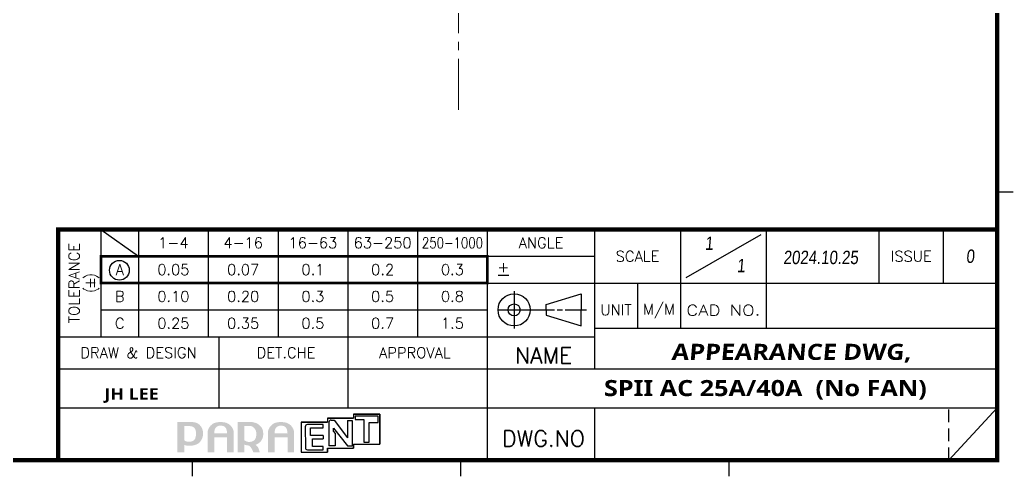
# Model space of a CAD drawing. Header units: millimetres. Extents: x 509 to 2449, y -194 to 649.
# Drawn here: x 2251.2 to 2436.3, y 262.5 to 347.6 of the extents above; entities that cross this region are included whole.
import ezdxf
from ezdxf.enums import TextEntityAlignment as Align

# ---------------------------------------------------------------- set-up
doc = ezdxf.new("R2010")
doc.units = ezdxf.units.MM
for name, pattern in [('CENTER', [17.8, 10.75, -2.35, 2.35, -2.35]), ('CENTER2', [28.575, 19.05, -3.175, 3.175, -3.175]), ('HIDDEN', [3.525, 2.35, -1.175])]:
    doc.linetypes.add(name, pattern=pattern)
doc.layers.get('0').update_dxf_attribs({"linetype": 'CONTINUOUS'})
doc.layers.add('3', color=112, linetype='CENTER', lineweight=15)
doc.styles.add('N', font='malgunbd.ttf')
doc.styles.add('OMI-1', font='arial.ttf', dxfattribs={"oblique": 1, "height": 3})
doc.styles.add('SIM', font='simplex')

# ---------------------------------------------------------------- blocks, each defined once
blk = doc.blocks.new('L1')
at = {"const_width": 0.3}
blk.add_lwpolyline([(0, 10), (0, 5), (72, 5), (72, 10), (0, 10)], dxfattribs=at)
blk.add_circle((3.44, 7.38), 1.84)

msp = doc.modelspace()

# ---------------------------------------------------------------- hatches: boundary and pattern name
h = msp.add_hatch(color=256)
edge = h.paths.add_edge_path()
edge.add_spline(control_points=[(2283.7, 269.32), (2283.49, 269.09), (2283.17, 268.93), (2282.69, 268.93), (2282.58, 268.93), (2282.41, 268.94), (2282.21, 268.99), (2282, 269.03), (2281.89, 269.14), (2281.84, 269.19), (2281.84, 269.27), (2281.84, 271.72), (2281.84, 271.86), (2281.98, 271.86), (2282.75, 271.86), (2282.75, 271.86), (2283.19, 271.86), (2283.48, 271.74), (2283.7, 271.5), (2283.92, 271.25), (2283.99, 270.82), (2283.99, 270.45), (2283.99, 270.08), (2283.91, 269.57), (2283.7, 269.32)], knot_values=[0, 0, 0, 0, 1, 1, 1, 2, 2, 2, 3, 3, 3, 4, 4, 4, 5, 5, 5, 6, 6, 6, 7, 7, 7, 8, 8, 8, 8], degree=3, periodic=0)
edge = h.paths.add_edge_path(flags=16)
edge.add_spline(control_points=[(2282.79, 272.63), (2282.79, 272.63), (2280.71, 272.63), (2280.71, 272.63), (2280.71, 272.63), (2280.51, 272.63), (2280.51, 272.63), (2280.51, 272.63), (2280.51, 266.97), (2280.51, 266.97), (2280.51, 266.97), (2281.84, 266.97), (2281.84, 266.97), (2281.84, 266.97), (2281.84, 268.15), (2281.84, 268.34), (2281.97, 268.29), (2282.14, 268.2), (2282.75, 268.19), (2283.38, 268.17), (2284.31, 268.38), (2284.71, 268.87), (2285.11, 269.36), (2285.31, 269.89), (2285.31, 270.45), (2285.31, 271.11), (2285.09, 271.67), (2284.64, 272.11), (2284.2, 272.56), (2283.57, 272.63), (2282.79, 272.63)], knot_values=[0, 0, 0, 0, 1, 1, 1, 2, 2, 2, 3, 3, 3, 4, 4, 4, 5, 5, 5, 6, 6, 6, 7, 7, 7, 8, 8, 8, 9, 9, 9, 10, 10, 10, 10], degree=3, periodic=0)
h = msp.add_hatch(color=256)
edge = h.paths.add_edge_path()
edge.add_spline(control_points=[(2289.79, 270.48), (2289.64, 270.48), (2287.39, 270.48), (2287.37, 270.48), (2287.37, 270.48), (2287.37, 270.51), (2287.37, 270.51), (2287.37, 270.82), (2287.46, 271.35), (2287.65, 271.57), (2287.83, 271.77), (2288.15, 271.95), (2288.56, 271.95), (2288.97, 271.95), (2289.26, 271.82), (2289.47, 271.61), (2289.67, 271.41), (2289.79, 270.82), (2289.79, 270.51), (2289.79, 270.51), (2289.79, 270.49), (2289.79, 270.48)], knot_values=[0, 0, 0, 0, 1, 1, 1, 2, 2, 2, 3, 3, 3, 4, 4, 4, 5, 5, 5, 6, 6, 6, 7, 7, 7, 7], degree=3, periodic=0)
edge = h.paths.add_edge_path(flags=16)
edge.add_spline(control_points=[(2288.56, 272.62), (2287.66, 272.62), (2287.09, 272.39), (2286.71, 271.94), (2286.33, 271.5), (2286.14, 271.12), (2286.14, 270.59), (2286.14, 270.59), (2286.14, 266.97), (2286.14, 266.97), (2286.14, 266.97), (2287.37, 266.97), (2287.37, 266.97), (2287.37, 266.97), (2287.37, 268.67), (2287.37, 269.77), (2287.39, 269.77), (2289.64, 269.77), (2289.79, 269.77), (2289.79, 269.62), (2289.79, 266.97), (2289.79, 266.97), (2289.79, 266.97), (2291.02, 266.97), (2291.02, 266.97), (2291.02, 266.97), (2291.02, 270.59), (2291.02, 270.59), (2291.02, 271.12), (2290.83, 271.5), (2290.45, 271.94), (2290.07, 272.39), (2289.46, 272.62), (2288.56, 272.62)], knot_values=[0, 0, 0, 0, 1, 1, 1, 2, 2, 2, 3, 3, 3, 4, 4, 4, 5, 5, 5, 6, 6, 6, 7, 7, 7, 8, 8, 8, 9, 9, 9, 10, 10, 10, 11, 11, 11, 11], degree=3, periodic=0)
h = msp.add_hatch(color=256)
edge = h.paths.add_edge_path()
edge.add_spline(control_points=[(2294.89, 269.27), (2294.63, 269.03), (2294.32, 268.91), (2293.88, 268.91), (2293.76, 268.91), (2293.6, 268.93), (2293.45, 268.98), (2293.32, 269.03), (2293.05, 269.17), (2293.01, 269.21), (2293.01, 269.29), (2293.01, 271.76), (2293.01, 271.9), (2293.15, 271.9), (2294, 271.9), (2294, 271.9), (2294.39, 271.9), (2294.62, 271.7), (2294.87, 271.45), (2295.11, 271.19), (2295.24, 270.78), (2295.24, 270.43), (2295.24, 270.05), (2295.15, 269.51), (2294.89, 269.27)], knot_values=[0, 0, 0, 0, 1, 1, 1, 2, 2, 2, 3, 3, 3, 4, 4, 4, 5, 5, 5, 6, 6, 6, 7, 7, 7, 8, 8, 8, 8], degree=3, periodic=0)
edge = h.paths.add_edge_path(flags=16)
edge.add_spline(control_points=[(2294.04, 272.63), (2294.04, 272.63), (2291.96, 272.63), (2291.96, 272.63), (2291.96, 272.63), (2291.76, 272.63), (2291.76, 272.63), (2291.76, 272.63), (2291.76, 266.97), (2291.76, 266.97), (2291.76, 266.97), (2293.01, 266.97), (2293.01, 266.97), (2293.01, 266.97), (2293.01, 268.2), (2293.01, 268.39), (2293.15, 268.34), (2293.28, 268.31), (2293.41, 268.29), (2293.41, 268.29), (2293.8, 268.23), (2293.89, 268.22), (2294.1, 268.08), (2294.27, 267.8), (2294.39, 267.61), (2294.52, 267.41), (2294.67, 266.97), (2294.67, 266.97), (2294.67, 266.97), (2295.87, 266.97), (2295.87, 266.97), (2295.87, 266.97), (2295.7, 267.64), (2295.54, 267.9), (2295.44, 268.05), (2295.29, 268.21), (2295.12, 268.37), (2295.48, 268.53), (2295.83, 268.75), (2296.07, 269.04), (2296.4, 269.43), (2296.52, 269.89), (2296.52, 270.42), (2296.52, 271.13), (2296.33, 271.55), (2295.87, 271.98), (2295.42, 272.41), (2294.8, 272.63), (2294.04, 272.63)], knot_values=[0, 0, 0, 0, 1, 1, 1, 2, 2, 2, 3, 3, 3, 4, 4, 4, 5, 5, 5, 6, 6, 6, 7, 7, 7, 8, 8, 8, 9, 9, 9, 10, 10, 10, 11, 11, 11, 12, 12, 12, 13, 13, 13, 14, 14, 14, 15, 15, 15, 16, 16, 16, 16], degree=3, periodic=0)
h = msp.add_hatch(color=256)
edge = h.paths.add_edge_path()
edge.add_spline(control_points=[(2301.04, 270.48), (2300.89, 270.48), (2298.64, 270.48), (2298.62, 270.48), (2298.62, 270.48), (2298.62, 270.51), (2298.62, 270.51), (2298.62, 270.82), (2298.71, 271.35), (2298.9, 271.57), (2299.08, 271.77), (2299.4, 271.95), (2299.81, 271.95), (2300.22, 271.95), (2300.51, 271.82), (2300.72, 271.61), (2300.92, 271.41), (2301.04, 270.82), (2301.04, 270.51), (2301.04, 270.51), (2301.04, 270.49), (2301.04, 270.48)], knot_values=[0, 0, 0, 0, 1, 1, 1, 2, 2, 2, 3, 3, 3, 4, 4, 4, 5, 5, 5, 6, 6, 6, 7, 7, 7, 7], degree=3, periodic=0)
edge = h.paths.add_edge_path(flags=16)
edge.add_spline(control_points=[(2299.81, 272.62), (2298.91, 272.62), (2298.34, 272.39), (2297.96, 271.94), (2297.58, 271.5), (2297.39, 271.12), (2297.39, 270.59), (2297.39, 270.59), (2297.39, 266.97), (2297.39, 266.97), (2297.39, 266.97), (2298.62, 266.97), (2298.62, 266.97), (2298.62, 266.97), (2298.62, 268.67), (2298.62, 269.77), (2298.64, 269.77), (2300.89, 269.77), (2301.04, 269.77), (2301.04, 269.62), (2301.04, 266.97), (2301.04, 266.97), (2301.04, 266.97), (2302.27, 266.97), (2302.27, 266.97), (2302.27, 266.97), (2302.27, 270.59), (2302.27, 270.59), (2302.27, 271.12), (2302.08, 271.5), (2301.7, 271.94), (2301.32, 272.39), (2300.71, 272.62), (2299.81, 272.62)], knot_values=[0, 0, 0, 0, 1, 1, 1, 2, 2, 2, 3, 3, 3, 4, 4, 4, 5, 5, 5, 6, 6, 6, 7, 7, 7, 8, 8, 8, 9, 9, 9, 10, 10, 10, 11, 11, 11, 11], degree=3, periodic=0)

# ---------------------------------------------------------------- linework, layer by layer
for p, q in [((2433.27, 315.53), (2436.27, 315.53)), ((2266.27, 308.53), (2273.27, 303.53)), ((2266.27, 308.53), (2266.27, 288.53)), ((2273.27, 308.53), (2273.27, 288.53)), ((2286.27, 308.53), (2286.27, 288.53)), ((2299.27, 308.53), (2299.27, 288.53)), ((2312.27, 308.53), (2312.27, 275.25)), ((2325.27, 308.53), (2325.27, 288.53)), ((2338.27, 308.53), (2338.27, 265.53)), ((2358.27, 308.53), (2358.27, 282.53)), ((2374.27, 308.53), (2374.27, 290.09)), ((2389.27, 307.53), (2375.27, 299.53)), ((2390.27, 308.53), (2390.27, 290.09)), ((2411.27, 308.53), (2411.27, 298.53)), ((2423.27, 298.53), (2423.27, 308.53)), ((2266.27, 303.53), (2358.27, 303.53)), ((2340.27, 300.03), (2342.27, 300.03)), ((2266.27, 298.53), (2433.27, 298.53)), ((2366.27, 298.53), (2366.27, 290.09)), ((2343.27, 297.03), (2343.27, 290.03)), ((2349.27, 294.53), (2355.77, 296.53)), ((2355.77, 296.53), (2355.77, 293.53)), ((2349.27, 293.53), (2349.27, 294.53)), ((2266.27, 293.53), (2338.27, 293.53)), ((2340.27, 293.53), (2350.77, 293.53)), ((2349.27, 293.53), (2349.27, 292.53)), ((2349.27, 292.53), (2355.77, 290.53)), ((2351.27, 293.53), (2352.27, 293.53)), ((2352.77, 293.53), (2356.77, 293.53)), ((2355.77, 290.53), (2355.77, 293.53)), ((2358.27, 290.09), (2433.27, 290.09)), ((2258.27, 288.53), (2358.27, 288.53)), ((2288.27, 288.53), (2288.27, 275.25)), ((2258.27, 282.53), (2338.27, 282.53)), ((2338.27, 282.53), (2433.27, 282.53)), ((2258.27, 275.25), (2433.27, 275.25)), ((2318.22, 274.1), (2313.35, 274.1)), ((2313.35, 274.1), (2313.35, 273.35)), ((2318.22, 268.47), (2318.22, 274.1)), ((2358.27, 275.25), (2358.27, 265.53)), ((2424.27, 265.53), (2433.27, 275.25)), ((2308.47, 272.6), (2303.6, 272.6)), ((2303.6, 272.6), (2303.6, 266.97)), ((2307.71, 272.13), (2304.76, 272.13)), ((2307.71, 271.54), (2307.71, 272.13)), ((2313.35, 273.35), (2308.47, 273.35)), ((2308.47, 273.35), (2308.47, 272.6)), ((2308.76, 272.57), (2308.76, 268.17)), ((2309.15, 272.97), (2309.73, 272.98)), ((2309.73, 272.98), (2312.22, 269.67)), ((2312.21, 272.9), (2313.06, 272.9)), ((2312.21, 272.9), (2312.22, 269.67)), ((2313.06, 272.9), (2313.06, 268.17)), ((2317.93, 273.68), (2313.65, 273.68)), ((2313.65, 273.68), (2313.65, 273.08)), ((2313.65, 273.08), (2315.28, 273.07)), ((2315.28, 273.07), (2315.29, 268.89)), ((2316.27, 268.89), (2316.28, 272.52)), ((2316.28, 272.52), (2317.93, 272.52)), ((2317.93, 272.52), (2317.93, 273.68)), ((2304.35, 271.73), (2304.36, 267.85)), ((2305.3, 270.08), (2305.3, 271.54)), ((2305.3, 271.54), (2307.71, 271.54)), ((2309.61, 271.49), (2312.21, 268.16)), ((2309.61, 270.88), (2309.61, 271.49)), ((2309.61, 270.88), (2309.92, 270.5)), ((2309.92, 270.5), (2309.93, 268.17)), ((2307.71, 270.08), (2305.3, 270.08)), ((2305.7, 268.04), (2305.7, 269.49)), ((2305.7, 269.49), (2307.71, 269.49)), ((2307.71, 270.08), (2307.71, 269.49)), ((2313.35, 267.72), (2313.35, 268.47)), ((2313.35, 268.47), (2318.22, 268.47)), ((2315.29, 268.89), (2316.27, 268.89)), ((2303.6, 266.97), (2308.47, 266.97)), ((2304.76, 267.45), (2307.71, 267.45)), ((2307.71, 268.04), (2305.7, 268.04)), ((2307.71, 267.45), (2307.71, 268.04)), ((2308.47, 266.97), (2308.47, 267.72)), ((2308.47, 267.72), (2313.35, 267.72)), ((2309.93, 268.17), (2308.76, 268.17)), ((2312.21, 268.16), (2313.06, 268.17)), ((2283.27, 265.53), (2283.27, 262.53)), ((2333.27, 265.53), (2333.27, 262.53)), ((2383.27, 265.53), (2383.27, 262.53))]:
    msp.add_line(p, q)
at = {"color": 3}
for p, q in [((2313.35, 274.1), (2313.35, 273.35)), ((2313.35, 274.1), (2318.22, 274.1)), ((2318.22, 274.1), (2318.22, 268.47)), ((2303.6, 272.6), (2303.6, 266.97)), ((2303.6, 272.6), (2308.47, 272.6)), ((2308.47, 273.35), (2308.47, 272.6)), ((2308.47, 273.35), (2313.35, 273.35)), ((2313.35, 268.47), (2313.35, 267.72)), ((2313.35, 268.47), (2318.22, 268.47)), ((2303.6, 266.97), (2308.47, 266.97)), ((2308.47, 267.72), (2308.47, 266.97)), ((2308.47, 267.72), (2313.35, 267.72))]:
    msp.add_line(p, q, dxfattribs=at)
at = {"linetype": 'HIDDEN'}
msp.add_line((2424.27, 265.53), (2424.27, 275.25), dxfattribs=at)
at = {"const_width": 0.8}
msp.add_lwpolyline([(2433.27, 645.53), (1883.27, 645.53), (1883.27, 265.53), (2433.27, 265.53)], close=True, dxfattribs=at)
for points, const_width in [([(2433.27, 308.53), (2258.27, 308.53), (2258.27, 265.53)], 0.8), ([(2266.27, 303.53), (2266.27, 298.53), (2338.27, 298.53), (2338.27, 303.53), (2266.27, 303.53)], 0.5)]:
    msp.add_lwpolyline(points, dxfattribs=dict(const_width=const_width))
for radius in [3, 1.12]:
    msp.add_circle((2343.27, 293.53), radius)
for centre, start, end in [((2304.75, 271.73), 89.9532, 180.0946), ((2309.16, 272.57), 90.2374, 180), ((2304.76, 267.85), 180.0946, 270.0249)]:
    msp.add_arc(centre, 0.4, start, end)
at = {"layer": '3', "linetype": 'CENTER2', "ltscale": 0.5}
msp.add_line((2332.93, 330.82), (2332.93, 539.25), dxfattribs=at)

# ---------------------------------------------------------------- block references
msp.add_blockref('L1', (2266.27, 293.53))

# ---------------------------------------------------------------- texts
at = {"style": 'SIM'}
for s, p in [('TOLERANCE', (2262.27, 298.53)), ('( )', (2265.27, 298.53)), ('-', (2265.9, 298.55))]:
    msp.add_text(s, height=2, rotation=90, dxfattribs=at).set_placement(p, align=Align.CENTER)
for s, height, p in [('1-4', 2, (2279.77, 306.03)), ('4-16', 2, (2292.77, 306.03)), ('16-63', 2, (2305.77, 306.03)), ('63-250', 2, (2318.77, 306.03)), ('ANGLE', 2, (2348.27, 306.03)), ('SCALE', 2, (2366.27, 303.53)), ('ISSUE', 2, (2417.27, 303.53)), ('A', 2, (2269.77, 301.03)), ('0.05', 2, (2279.77, 301.03)), ('0.07', 2, (2292.77, 301.03)), ('0.1', 2, (2305.77, 301.03)), ('0.2', 2, (2318.77, 301.03)), ('0.3', 2, (2331.77, 301.03)), ('B', 2, (2269.77, 296.03)), ('0.10', 2, (2279.77, 296.03)), ('0.20', 2, (2292.77, 296.03)), ('0.3', 2, (2305.77, 296.03)), ('0.5', 2, (2318.77, 296.03)), ('0.8', 2, (2331.77, 296.03)), ('UNIT', 2, (2362.27, 293.53)), ('M/M', 2, (2370.27, 293.53)), ('C', 2, (2269.77, 291.03)), ('0.25', 2, (2279.77, 291.03)), ('0.35', 2, (2292.77, 291.03)), ('0.5', 2, (2305.77, 291.03)), ('0.7', 2, (2318.77, 291.03)), ('1.5', 2, (2331.77, 291.03)), ('DRAW & DESIGN', 2, (2273.27, 285.53)), ('DET.CHE', 2, (2300.77, 285.53)), ('APPROVAL', 2, (2324.77, 285.53)), ('NAME', 3, (2348.77, 285.03)), ('DWG.NO', 3, (2348.77, 269.53))]:
    msp.add_text(s, height=height, dxfattribs=at).set_placement(p, align=Align.MIDDLE)
at = {"style": 'SIM', "width": 0.8}
msp.add_text('250-1000', height=2, dxfattribs=at).set_placement((2331.77, 306.03), align=Align.MIDDLE)
at = {"oblique": 5}
for s, height, style, width, p in [('1', 2.5, 'OMI-1', 0.8, (2378.82, 304.71)), ('1', 2.5, 'OMI-1', 0.8, (2384.77, 300.54)), ('APPEARANCE DWG,', 3, 'N', 1.2, (2372.55, 284.2))]:
    msp.add_text(s, height=height, dxfattribs=dict(at, style=style, width=width)).set_placement(p)
at = {"style": 'OMI-1', "oblique": 5, "width": 0.8}
for s, p in [('2024.10.25', (2400.41, 303.31)), ('0', (2428.27, 303.53))]:
    msp.add_text(s, height=2.5, dxfattribs=at).set_placement(p, align=Align.MIDDLE_CENTER)
at = {"style": 'SIM'}
msp.add_text('+', height=2, dxfattribs=at).set_placement((2341.27, 300.53), align=Align.CENTER)
msp.add_text('+', height=2, rotation=90, dxfattribs=at).set_placement((2264.17, 298.55), align=Align.MIDDLE)
at = {"style": 'SIM', "width": 1.123032}
msp.add_text('CAD NO.', height=2, dxfattribs=at).set_placement((2375.36, 292.47), (2389.16, 292.47), align=Align.FIT)
at = {"style": 'N', "width": 1.2}
for s, height, p in [('SPII AC 25A/40A  (No FAN)', 3, (2360.02, 277.45)), ('JH LEE', 2.121, (2266.93, 276.81))]:
    msp.add_text(s, height=height, dxfattribs=at).set_placement(p)

doc.saveas('drawing.dxf')
